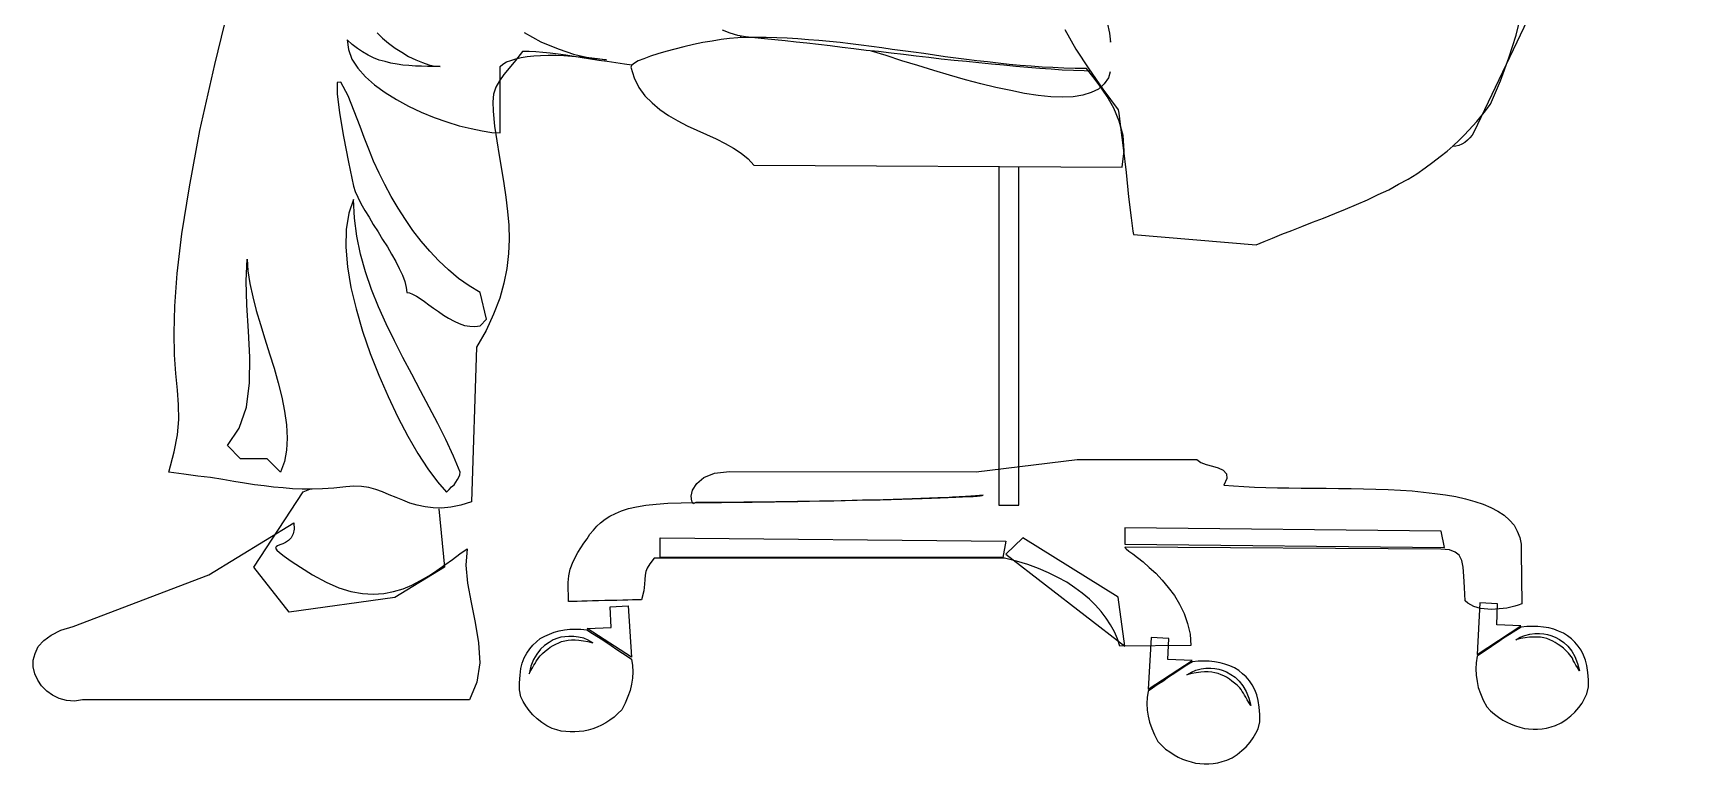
# Model space of a CAD drawing. Extents: x 1469 to 2444, y -3180 to -2077.
# Drawn here: x 1492 to 2395, y -3180 to -2783 of the extents above; entities that cross this region are included whole.
import ezdxf

# ---------------------------------------------------------------- set-up
doc = ezdxf.new("R2010")
doc.units = 0
doc.header["$LTSCALE"] = 1270
doc.header["$MEASUREMENT"] = 0
doc.layers.get('0').update_dxf_attribs({"linetype": 'CONTINUOUS'})

msp = doc.modelspace()

# ---------------------------------------------------------------- linework, layer by layer
at = {"linetype": 'CONTINUOUS'}
for p, q in [((2394.69, -2588.66), (2276.54, -2836.53)), ((1591.09, -2799.72), (1601.43, -2757.48)), ((2076.86, -2776.76), (2078.26, -2782.72)), ((2299.5, -2783.77), (2302.48, -2771.67)), ((1663.14, -2786.22), (1663.84, -2791.48)), ((1665.95, -2788.85), (1663.14, -2786.22)), ((1679.44, -2782.37), (1682.42, -2785.35)), ((1682.42, -2785.35), (1685.75, -2788.15)), ((1685.75, -2788.15), (1689.26, -2790.78)), ((1768.85, -2787.45), (1759.73, -2782.54)), ((1778.14, -2791.31), (1768.85, -2787.45)), ((1856.85, -2787.8), (1851.77, -2788.85)), ((1861.94, -2786.92), (1856.85, -2787.8)), ((1866.84, -2786.05), (1861.94, -2786.92)), ((1871.4, -2785.52), (1866.84, -2786.05)), ((1871.76, -2782.72), (1867.55, -2780.96)), ((1875.79, -2785.17), (1871.4, -2785.52)), ((1875.79, -2783.94), (1871.76, -2782.72)), ((1879.99, -2784.65), (1875.79, -2783.94)), ((1879.47, -2785), (1875.79, -2785.17)), ((1877.54, -2784.29), (1877.14, -2785.11)), ((1885.26, -2785), (1879.47, -2785)), ((1885.08, -2785.17), (1879.99, -2784.65)), ((1890.34, -2785.7), (1885.08, -2785.17)), ((1891.21, -2785), (1885.26, -2785)), ((1895.95, -2786.22), (1890.34, -2785.7)), ((1897, -2785.17), (1891.21, -2785)), ((1901.56, -2786.75), (1895.95, -2786.22)), ((1902.79, -2785.35), (1897, -2785.17)), ((1907.52, -2787.45), (1901.56, -2786.75)), ((1908.57, -2785.7), (1902.79, -2785.35)), ((1913.48, -2788.15), (1907.52, -2787.45)), ((1914.36, -2786.22), (1908.57, -2785.7)), ((1919.79, -2788.85), (1913.48, -2788.15)), ((1919.97, -2786.58), (1914.36, -2786.22)), ((1925.75, -2787.1), (1919.97, -2786.58)), ((1931.54, -2787.8), (1925.75, -2787.1)), ((1937.15, -2788.5), (1931.54, -2787.8)), ((1942.93, -2789.21), (1937.15, -2788.5)), ((2053.89, -2780.62), (2059.85, -2791.31)), ((2078.26, -2782.72), (2078.79, -2787.45)), ((2078.79, -2787.45), (2078.79, -2787.1)), ((2295.64, -2796.04), (2299.5, -2783.77)), ((1663.84, -2791.48), (1665.77, -2796.74)), ((1665.77, -2796.74), (1668.93, -2801.65)), ((1668.75, -2790.96), (1665.95, -2788.85)), ((1671.56, -2792.88), (1668.75, -2790.96)), ((1674.54, -2794.64), (1671.56, -2792.88)), ((1677.52, -2796.04), (1674.54, -2794.64)), ((1680.67, -2797.27), (1677.52, -2796.04)), ((1683.82, -2798.15), (1680.67, -2797.27)), ((1689.26, -2790.78), (1692.94, -2793.06)), ((1692.94, -2793.06), (1696.62, -2795.34)), ((1696.62, -2795.34), (1700.48, -2797.09)), ((1700.48, -2797.09), (1704.16, -2798.67)), ((1749.92, -2798.32), (1752.19, -2797.44)), ((1754.83, -2797.44), (1751.32, -2801.65)), ((1752.19, -2797.44), (1755, -2796.57)), ((1758.69, -2792.54), (1754.83, -2797.44)), ((1755, -2796.57), (1757.98, -2795.86)), ((1757.98, -2795.86), (1761.13, -2795.34)), ((1762.19, -2792.54), (1758.69, -2792.54)), ((1761.13, -2795.34), (1764.82, -2794.99)), ((1765.87, -2792.88), (1762.19, -2792.54)), ((1764.82, -2794.99), (1768.5, -2794.81)), ((1769.72, -2793.23), (1765.87, -2792.88)), ((1768.5, -2794.81), (1772.53, -2794.64)), ((1773.76, -2793.59), (1769.72, -2793.23)), ((1772.53, -2794.64), (1776.74, -2794.64)), ((1777.97, -2794.11), (1773.76, -2793.59)), ((1776.74, -2794.64), (1781.12, -2794.81)), ((1782.17, -2794.64), (1777.97, -2794.11)), ((1787.08, -2794.46), (1778.14, -2791.31)), ((1781.12, -2794.81), (1785.5, -2795.17)), ((1786.56, -2795.34), (1782.17, -2794.64)), ((1785.5, -2795.17), (1790.24, -2795.51)), ((1791.11, -2796.04), (1786.56, -2795.34)), ((1795.84, -2796.39), (1787.08, -2794.46)), ((1790.24, -2795.51), (1794.8, -2795.86)), ((1795.67, -2796.74), (1791.11, -2796.04)), ((1794.8, -2795.86), (1799.53, -2796.39)), ((1800.23, -2797.44), (1795.67, -2796.74)), ((1804.26, -2797.09), (1795.84, -2796.39)), ((1799.53, -2796.39), (1804.26, -2797.09)), ((1804.79, -2798.15), (1800.23, -2797.44)), ((1824.6, -2796.57), (1821.62, -2797.79)), ((1828.28, -2795.17), (1824.6, -2796.57)), ((1832.31, -2793.94), (1828.28, -2795.17)), ((1836.69, -2792.54), (1832.31, -2793.94)), ((1841.6, -2791.31), (1836.69, -2792.54)), ((1846.51, -2790.08), (1841.6, -2791.31)), ((1851.77, -2788.85), (1846.51, -2790.08)), ((1926.1, -2789.56), (1919.79, -2788.85)), ((1932.59, -2790.43), (1926.1, -2789.56)), ((1939.07, -2791.13), (1932.59, -2790.43)), ((1945.74, -2792.01), (1939.07, -2791.13)), ((1948.54, -2789.9), (1942.93, -2789.21)), ((1952.4, -2792.71), (1945.74, -2792.01)), ((1954.33, -2790.61), (1948.54, -2789.9)), ((1956.6, -2794.81), (1948.54, -2792.36)), ((1959.24, -2793.59), (1952.4, -2792.71)), ((1959.93, -2791.48), (1954.33, -2790.61)), ((1965.2, -2797.62), (1956.6, -2794.81)), ((1966.07, -2794.29), (1959.24, -2793.59)), ((1965.72, -2792.19), (1959.93, -2791.48)), ((1973.79, -2800.25), (1965.2, -2797.62)), ((1971.5, -2793.06), (1965.72, -2792.19)), ((1972.91, -2795.17), (1966.07, -2794.29)), ((1977.11, -2793.76), (1971.5, -2793.06)), ((1979.75, -2795.86), (1972.91, -2795.17)), ((1982.89, -2794.64), (1977.11, -2793.76)), ((1986.58, -2796.74), (1979.75, -2795.86)), ((1988.68, -2795.51), (1982.89, -2794.64)), ((1993.59, -2797.44), (1986.58, -2796.74)), ((1994.46, -2796.21), (1988.68, -2795.51)), ((2000.43, -2798.15), (1993.59, -2797.44)), ((2000.25, -2796.92), (1994.46, -2796.21)), ((2006.03, -2797.79), (2000.25, -2796.92)), ((2059.85, -2791.31), (2066.86, -2802)), ((2291.09, -2808.66), (2295.64, -2796.04)), ((1583.03, -2835.66), (1591.09, -2799.72)), ((1668.93, -2801.65), (1673.13, -2806.38)), ((1673.13, -2806.38), (1678.04, -2810.77)), ((1686.98, -2799.02), (1683.82, -2798.15)), ((1690.31, -2799.55), (1686.98, -2799.02)), ((1693.47, -2800.07), (1690.31, -2799.55)), ((1696.8, -2800.25), (1693.47, -2800.07)), ((1700.3, -2800.6), (1696.8, -2800.25)), ((1703.64, -2800.6), (1700.3, -2800.6)), ((1706.97, -2800.78), (1703.64, -2800.6)), ((1704.16, -2798.67), (1707.67, -2799.9)), ((1710.47, -2800.78), (1706.97, -2800.78)), ((1707.67, -2799.9), (1710.83, -2800.6)), ((1713.81, -2800.78), (1710.47, -2800.78)), ((1710.83, -2800.6), (1713.81, -2800.78)), ((1748.52, -2805.16), (1746.06, -2808.66)), ((1746.41, -2800.78), (1747.99, -2799.55)), ((1746.41, -2836.89), (1746.41, -2800.78)), ((1747.99, -2799.55), (1749.92, -2798.32)), ((1751.32, -2801.65), (1748.52, -2805.16)), ((1809.52, -2798.84), (1804.79, -2798.15)), ((1814.08, -2799.55), (1809.52, -2798.84)), ((1818.18, -2800.02), (1814.08, -2799.55)), ((1818.11, -2800.07), (1817.58, -2801.13)), ((1817.58, -2801.13), (1819.34, -2806.91)), ((1819.52, -2799.02), (1818.11, -2800.07)), ((1821.62, -2797.79), (1819.52, -2799.02)), ((1982.55, -2802.88), (1973.79, -2800.25)), ((1991.13, -2805.51), (1982.55, -2802.88)), ((1999.72, -2807.96), (1991.13, -2805.51)), ((2007.08, -2798.84), (2000.43, -2798.15)), ((2011.82, -2798.32), (2006.03, -2797.79)), ((2013.92, -2799.55), (2007.08, -2798.84)), ((2017.6, -2799.02), (2011.82, -2798.32)), ((2020.58, -2800.07), (2013.92, -2799.55)), ((2023.57, -2799.72), (2017.6, -2799.02)), ((2027.25, -2800.78), (2020.58, -2800.07)), ((2029.53, -2800.25), (2023.57, -2799.72)), ((2033.73, -2801.3), (2027.25, -2800.78)), ((2035.49, -2800.6), (2029.53, -2800.25)), ((2040.22, -2801.82), (2033.73, -2801.3)), ((2041.45, -2801.13), (2035.49, -2800.6)), ((2046.35, -2802.18), (2040.22, -2801.82)), ((2047.41, -2801.3), (2041.45, -2801.13)), ((2052.49, -2802.7), (2046.35, -2802.18)), ((2053.37, -2801.65), (2047.41, -2801.3)), ((2058.63, -2802.88), (2052.49, -2802.7)), ((2059.5, -2801.82), (2053.37, -2801.65)), ((2064.42, -2803.23), (2058.63, -2802.88)), ((2065.64, -2801.82), (2059.5, -2801.82)), ((2067.8, -2803.34), (2064.42, -2803.23)), ((2069.15, -2806.2), (2065.64, -2801.82)), ((2066.86, -2802), (2074.58, -2813.04)), ((2073, -2811.29), (2069.15, -2806.2)), ((2078.61, -2803.76), (2077.56, -2806.91)), ((1659.63, -2809.36), (1657.7, -2809.54)), ((1657.7, -2809.54), (1657.7, -2815.68)), ((1657.7, -2815.68), (1658.93, -2826.02)), ((1663.66, -2816.73), (1659.63, -2809.36)), ((1678.04, -2810.77), (1683.82, -2814.97)), ((1683.82, -2814.97), (1689.96, -2818.83)), ((1744.13, -2811.99), (1742.91, -2815.85)), ((1746.06, -2808.66), (1744.13, -2811.99)), ((1819.34, -2806.91), (1821.97, -2812.17)), ((1821.97, -2812.17), (1825.3, -2816.73)), ((2008.14, -2810.24), (1999.72, -2807.96)), ((2016.38, -2812.17), (2008.14, -2810.24)), ((2024.44, -2813.93), (2016.38, -2812.17)), ((2031.98, -2815.5), (2024.44, -2813.93)), ((2039.34, -2816.55), (2031.98, -2815.5)), ((2068.27, -2814.97), (2063.71, -2816.37)), ((2072.13, -2813.04), (2068.27, -2814.97)), ((2075.28, -2810.24), (2072.13, -2813.04)), ((2076.86, -2817.08), (2073, -2811.29)), ((2074.58, -2813.04), (2082.99, -2824.44)), ((2077.56, -2806.91), (2075.28, -2810.24)), ((2285.65, -2821.29), (2291.09, -2808.66)), ((1670.33, -2833.38), (1663.66, -2816.73)), ((1689.96, -2818.83), (1696.62, -2822.34)), ((1696.62, -2822.34), (1703.46, -2825.67)), ((1742.91, -2815.85), (1742.38, -2820.06)), ((1742.38, -2820.06), (1742.56, -2825.14)), ((1825.3, -2816.73), (1829.15, -2820.58)), ((1829.15, -2820.58), (1833.36, -2824.27)), ((1833.36, -2824.27), (1838.09, -2827.42)), ((2046.18, -2817.25), (2039.34, -2816.55)), ((2052.67, -2817.43), (2046.18, -2817.25)), ((2058.45, -2817.25), (2052.67, -2817.43)), ((2063.71, -2816.37), (2058.45, -2817.25)), ((2080.54, -2823.56), (2076.86, -2817.08)), ((2083.52, -2830.57), (2080.54, -2823.56)), ((2082.99, -2824.44), (2083.35, -2826.19)), ((2282.84, -2824.96), (2284.07, -2823.39)), ((2284.07, -2823.39), (2284.95, -2822.16)), ((2284.95, -2822.16), (2285.65, -2821.29)), ((1658.93, -2826.02), (1661.21, -2838.99)), ((1672.43, -2839.51), (1670.33, -2833.38)), ((1703.46, -2825.67), (1710.47, -2828.48)), ((1710.47, -2828.48), (1717.48, -2830.92)), ((1717.48, -2830.92), (1724.15, -2833.03)), ((1724.15, -2833.03), (1730.63, -2834.61)), ((1742.56, -2825.14), (1743.43, -2833.21)), ((1743.43, -2833.21), (1744.66, -2841.27)), ((1838.09, -2827.42), (1843.18, -2830.4)), ((1843.18, -2830.4), (1848.26, -2833.03)), ((1848.26, -2833.03), (1853.52, -2835.49)), ((2083.35, -2826.19), (2084.22, -2833.73)), ((2085.62, -2838.29), (2083.52, -2830.57)), ((2084.22, -2833.73), (2085.62, -2845.13)), ((2273.73, -2835.49), (2276.01, -2833.03)), ((2276.01, -2833.03), (2278.11, -2830.75)), ((2278.11, -2830.75), (2279.86, -2828.65)), ((2279.86, -2828.65), (2281.44, -2826.72)), ((2281.44, -2826.72), (2282.84, -2824.96)), ((1577.24, -2866.34), (1583.03, -2835.66)), ((1661.21, -2838.99), (1663.84, -2852.84)), ((1674.89, -2845.83), (1672.43, -2839.51)), ((1730.63, -2834.61), (1736.59, -2835.84)), ((1736.59, -2835.84), (1741.85, -2836.71)), ((1741.85, -2836.71), (1746.41, -2836.89)), ((1744.66, -2841.27), (1745.89, -2849.16)), ((1853.52, -2835.49), (1858.79, -2837.76)), ((1858.79, -2837.76), (1864.04, -2840.22)), ((1864.04, -2840.22), (1868.95, -2842.67)), ((1868.95, -2842.67), (1873.51, -2845.3)), ((2086.15, -2846.7), (2085.62, -2838.29)), ((2265.31, -2843.9), (2268.47, -2840.92)), ((2268.47, -2840.92), (2271.27, -2838.11)), ((2271.63, -2842.15), (2270.05, -2843.03)), ((2271.27, -2838.11), (2273.73, -2835.49)), ((2273.03, -2840.92), (2271.63, -2842.15)), ((2274.43, -2839.69), (2273.03, -2840.92)), ((2275.66, -2838.11), (2274.43, -2839.69)), ((2276.54, -2836.53), (2275.66, -2838.11)), ((1677.52, -2852.31), (1674.89, -2845.83)), ((1745.89, -2849.16), (1747.11, -2856.7)), ((1873.51, -2845.3), (1877.72, -2847.93)), ((1877.72, -2847.93), (1881.4, -2851.08)), ((1881.4, -2851.08), (1884.55, -2854.42)), ((2085.1, -2855.64), (2086.15, -2846.7)), ((2085.62, -2845.13), (2087.2, -2858.45)), ((2254.27, -2852.84), (2258.3, -2849.86)), ((2258.3, -2849.86), (2261.99, -2846.88)), ((2261.99, -2846.88), (2265.31, -2843.9)), ((2264.79, -2844.43), (2264.73, -2844.42)), ((2264.97, -2844.43), (2264.79, -2844.43)), ((2266.72, -2844.25), (2264.97, -2844.43)), ((2268.29, -2843.72), (2266.72, -2844.25)), ((2270.05, -2843.03), (2268.29, -2843.72)), ((1663.84, -2852.84), (1666.64, -2865.99)), ((1680.5, -2858.8), (1677.52, -2852.31)), ((1683.65, -2865.11), (1680.5, -2858.8)), ((1747.11, -2856.7), (1748.52, -2864.41)), ((1884.55, -2854.42), (2085.1, -2855.64)), ((2017.96, -2855.29), (2017.96, -3039.72)), ((2028.82, -3039.72), (2028.82, -2855.29)), ((2087.2, -2858.45), (2088.6, -2871.77)), ((2240.77, -2862.13), (2245.5, -2859.15)), ((2245.5, -2859.15), (2250.07, -2856)), ((2250.07, -2856), (2254.27, -2852.84)), ((1573.21, -2891.93), (1577.24, -2866.34)), ((1666.64, -2865.99), (1667.52, -2868.79)), ((1667.52, -2868.79), (1668.93, -2871.95)), ((1687.15, -2871.6), (1683.65, -2865.11)), ((1748.52, -2864.41), (1749.56, -2871.95)), ((2224.47, -2870.55), (2230.25, -2867.92)), ((2230.25, -2867.92), (2235.51, -2864.94)), ((2235.51, -2864.94), (2240.77, -2862.13)), ((1666.64, -2873.18), (1664.01, -2880.72)), ((1667.17, -2883.34), (1666.64, -2873.18)), ((1668.93, -2871.95), (1670.68, -2875.45)), ((1670.68, -2875.45), (1672.78, -2879.14)), ((1690.84, -2877.91), (1687.15, -2871.6)), ((1694.87, -2884.05), (1690.84, -2877.91)), ((1749.56, -2871.95), (1750.44, -2879.66)), ((2088.6, -2871.77), (2090, -2883.17)), ((2200.81, -2880.89), (2206.76, -2878.43)), ((2206.76, -2878.43), (2212.72, -2875.98)), ((2212.72, -2875.98), (2218.68, -2873.35)), ((2218.68, -2873.35), (2224.47, -2870.55)), ((1664.01, -2880.72), (1662.61, -2889.48)), ((1668.4, -2893.16), (1667.17, -2883.34)), ((1672.78, -2879.14), (1675.06, -2882.82)), ((1675.06, -2882.82), (1677.34, -2886.85)), ((1677.34, -2886.85), (1679.97, -2890.89)), ((1698.9, -2890), (1694.87, -2884.05)), ((1750.44, -2879.66), (1751.14, -2887.2)), ((1751.14, -2887.2), (1751.32, -2894.91)), ((2090, -2883.17), (2090.88, -2890.53)), ((2177.49, -2890), (2182.92, -2887.9)), ((2182.92, -2887.9), (2188.7, -2885.62)), ((2188.7, -2885.62), (2194.66, -2883.34)), ((2194.66, -2883.34), (2200.81, -2880.89)), ((1570.58, -2913.49), (1573.21, -2891.93)), ((1662.61, -2889.48), (1662.43, -2899.12)), ((1670.5, -2902.98), (1668.4, -2893.16)), ((1679.97, -2890.89), (1682.42, -2894.91)), ((1682.42, -2894.91), (1685.05, -2898.94)), ((1703.46, -2895.96), (1698.9, -2890)), ((1708.19, -2901.4), (1703.46, -2895.96)), ((1751.32, -2894.91), (1750.97, -2902.63)), ((2090.88, -2890.53), (2091.23, -2892.29)), ((2091.23, -2892.29), (2158.03, -2897.89)), ((2158.03, -2897.89), (2162.41, -2896.14)), ((2162.41, -2896.14), (2166.96, -2894.21)), ((2166.96, -2894.21), (2172.05, -2892.11)), ((2172.05, -2892.11), (2177.49, -2890)), ((1608.09, -2917.53), (1608.79, -2905.78)), ((1608.79, -2905.78), (1609.15, -2912.09)), ((1662.43, -2899.12), (1663.31, -2909.82)), ((1673.13, -2912.62), (1670.5, -2902.98)), ((1685.05, -2898.94), (1687.33, -2902.98)), ((1687.33, -2902.98), (1689.61, -2907.01)), ((1713.1, -2906.66), (1708.19, -2901.4)), ((1750.97, -2902.63), (1750.09, -2910.69)), ((1569.35, -2931.2), (1570.58, -2913.49)), ((1609.15, -2912.09), (1610.19, -2918.93)), ((1663.31, -2909.82), (1665.24, -2921.03)), ((1676.46, -2922.26), (1673.13, -2912.62)), ((1689.61, -2907.01), (1691.54, -2910.69)), ((1691.54, -2910.69), (1693.29, -2914.37)), ((1693.29, -2914.37), (1694.52, -2917.88)), ((1718.36, -2911.57), (1713.1, -2906.66)), ((1723.8, -2916.13), (1718.36, -2911.57)), ((1750.09, -2910.69), (1748.52, -2918.76)), ((1608.62, -2930.68), (1608.09, -2917.53)), ((1610.19, -2918.93), (1611.77, -2926.12)), ((1665.24, -2921.03), (1668.05, -2932.78)), ((1680.15, -2931.56), (1676.46, -2922.26)), ((1694.52, -2917.88), (1695.22, -2921.03)), ((1695.22, -2921.03), (1695.57, -2923.84)), ((1695.57, -2923.84), (1697.15, -2924.02)), ((1697.15, -2924.02), (1698.72, -2924.72)), ((1729.58, -2920.16), (1723.8, -2916.13)), ((1735.54, -2923.84), (1729.58, -2920.16)), ((1739.05, -2938.39), (1735.54, -2923.84)), ((1748.52, -2918.76), (1746.23, -2927)), ((1569, -2945.75), (1569.35, -2931.2)), ((1609.5, -2944.88), (1608.62, -2930.68)), ((1611.77, -2926.12), (1613.7, -2933.66)), ((1668.05, -2932.78), (1671.56, -2944.88)), ((1684.35, -2940.84), (1680.15, -2931.56)), ((1698.72, -2924.72), (1700.83, -2925.77)), ((1700.83, -2925.77), (1702.93, -2927.17)), ((1702.93, -2927.17), (1705.21, -2928.75)), ((1705.21, -2928.75), (1707.67, -2930.5)), ((1707.67, -2930.5), (1710.12, -2932.43)), ((1710.12, -2932.43), (1712.93, -2934.18)), ((1746.23, -2927), (1742.91, -2935.59)), ((1613.7, -2933.66), (1615.98, -2941.19)), ((1615.98, -2941.19), (1618.26, -2949.09)), ((1688.91, -2950.14), (1684.35, -2940.84)), ((1712.93, -2934.18), (1715.56, -2936.11)), ((1715.56, -2936.11), (1718.36, -2937.86)), ((1718.36, -2937.86), (1721.34, -2939.44)), ((1721.34, -2939.44), (1724.15, -2940.67)), ((1724.15, -2940.67), (1727.13, -2941.72)), ((1727.13, -2941.72), (1729.93, -2942.25)), ((1732.74, -2942.42), (1735.54, -2942.07)), ((1735.54, -2942.07), (1739.05, -2938.39)), ((1742.91, -2935.59), (1738.87, -2944.53)), ((1569.17, -2957.85), (1569, -2945.75)), ((1610.19, -2959.08), (1609.5, -2944.88)), ((1618.26, -2949.09), (1620.89, -2957.15)), ((1671.56, -2944.88), (1675.76, -2956.97)), ((1693.47, -2959.25), (1688.91, -2950.14)), ((1729.93, -2942.25), (1732.74, -2942.42)), ((1738.87, -2944.53), (1733.61, -2953.64)), ((1569.88, -2968.02), (1569.17, -2957.85)), ((1610.02, -2973.1), (1610.19, -2959.08)), ((1620.89, -2957.15), (1623.34, -2965.04)), ((1675.76, -2956.97), (1680.32, -2968.89)), ((1698.37, -2968.37), (1693.47, -2959.25)), ((1733.61, -2953.64), (1730.81, -3037.79)), ((1570.75, -2976.96), (1569.88, -2968.02)), ((1623.34, -2965.04), (1625.62, -2973.1)), ((1680.32, -2968.89), (1685.4, -2980.46)), ((1703.11, -2977.31), (1698.37, -2968.37)), ((1571.28, -2985.02), (1570.75, -2976.96)), ((1608.27, -2986.25), (1610.02, -2973.1)), ((1625.62, -2973.1), (1627.55, -2980.82)), ((1707.85, -2986.25), (1703.11, -2977.31)), ((1571.46, -2992.91), (1571.28, -2985.02)), ((1604.41, -2997.64), (1608.27, -2986.25)), ((1627.55, -2980.82), (1629.13, -2988.53)), ((1685.4, -2980.46), (1690.66, -2991.68)), ((1712.58, -2995.19), (1707.85, -2986.25)), ((1570.75, -3001.33), (1571.46, -2992.91)), ((1629.13, -2988.53), (1630.18, -2995.89)), ((1630.18, -2995.89), (1630.53, -3003.08)), ((1690.66, -2991.68), (1696.28, -3002.02)), ((1716.96, -3003.96), (1712.58, -2995.19)), ((1569, -3010.62), (1570.75, -3001.33)), ((1597.93, -3007.11), (1604.41, -2997.64)), ((1630.53, -3003.08), (1630.18, -3009.74)), ((1696.28, -3002.02), (1701.71, -3011.5)), ((1720.99, -3012.9), (1716.96, -3003.96)), ((1566.02, -3021.66), (1569, -3010.62)), ((1605.11, -3014.48), (1597.93, -3007.11)), ((1630.18, -3009.74), (1629.13, -3015.88)), ((1701.71, -3011.5), (1707.14, -3019.91)), ((1724.67, -3021.66), (1720.99, -3012.9)), ((1574.26, -3022.71), (1566.02, -3021.66)), ((1581.8, -3023.76), (1574.26, -3022.71)), ((1619.66, -3014.48), (1605.11, -3014.48)), ((1626.85, -3021.66), (1619.66, -3014.48)), ((1629.13, -3015.88), (1626.85, -3021.66)), ((1707.14, -3019.91), (1712.4, -3026.92)), ((1723.97, -3024.47), (1724.5, -3023.07)), ((1724.5, -3023.07), (1724.67, -3021.66)), ((1857.38, -3024.64), (1863.17, -3022.19)), ((1863.17, -3022.19), (1871.23, -3021.31)), ((1871.23, -3021.31), (2005.68, -3021.49)), ((2005.68, -3021.49), (2060.56, -3014.82)), ((2060.56, -3014.82), (2125.77, -3014.82)), ((2125.77, -3014.82), (2127.87, -3016.4)), ((2127.87, -3016.4), (2130.85, -3017.46)), ((2130.85, -3017.46), (2134.19, -3018.33)), ((2134.19, -3018.33), (2137.34, -3019.38)), ((2137.34, -3019.38), (2140.15, -3020.61)), ((2140.15, -3020.61), (2141.9, -3022.54)), ((2141.9, -3022.54), (2142.07, -3025.17)), ((1588.81, -3024.64), (1581.8, -3023.76)), ((1595.47, -3025.7), (1588.81, -3024.64)), ((1601.43, -3026.74), (1595.47, -3025.7)), ((1607.21, -3027.62), (1601.43, -3026.74)), ((1612.65, -3028.5), (1607.21, -3027.62)), ((1617.91, -3029.2), (1612.65, -3028.5)), ((1622.99, -3029.9), (1617.91, -3029.2)), ((1628.25, -3030.25), (1622.99, -3029.9)), ((1633.33, -3030.78), (1628.25, -3030.25)), ((1638.6, -3030.95), (1633.33, -3030.78)), ((1644.03, -3030.95), (1638.6, -3030.95)), ((1639.12, -3032.35), (1642.81, -3030.95)), ((1649.82, -3030.78), (1644.03, -3030.95)), ((1655.95, -3030.43), (1649.82, -3030.78)), ((1662.43, -3029.72), (1655.95, -3030.43)), ((1666.82, -3029.37), (1662.43, -3029.72)), ((1671.03, -3029.55), (1666.82, -3029.37)), ((1674.89, -3030.08), (1671.03, -3029.55)), ((1678.74, -3031.13), (1674.89, -3030.08)), ((1682.42, -3032.35), (1678.74, -3031.13)), ((1712.4, -3026.92), (1717.31, -3032.53)), ((1717.31, -3032.53), (1718.71, -3031.13)), ((1718.71, -3031.13), (1719.94, -3029.72)), ((1719.94, -3029.72), (1721.34, -3028.5)), ((1721.34, -3028.5), (1722.4, -3027.1)), ((1722.4, -3027.1), (1723.27, -3025.7)), ((1723.27, -3025.7), (1723.97, -3024.47)), ((1850.37, -3034.81), (1851.24, -3031.48)), ((1851.24, -3031.48), (1853.52, -3027.8)), ((1853.52, -3027.8), (1857.38, -3024.64)), ((2142.07, -3025.17), (2140.5, -3028.68)), ((2140.5, -3028.68), (2145.76, -3029.2)), ((2145.76, -3029.2), (2151.37, -3029.55)), ((2151.37, -3029.55), (2157.15, -3029.9)), ((2157.15, -3029.9), (2163.29, -3030.08)), ((2163.29, -3030.08), (2169.6, -3030.25)), ((2169.6, -3030.25), (2175.91, -3030.25)), ((2175.91, -3030.25), (2182.57, -3030.43)), ((2182.57, -3030.43), (2189.23, -3030.43)), ((2189.23, -3030.43), (2196.07, -3030.43)), ((2196.07, -3030.43), (2202.9, -3030.6)), ((2202.9, -3030.6), (2209.74, -3030.6)), ((2209.74, -3030.6), (2216.4, -3030.78)), ((2216.4, -3030.78), (2223.24, -3030.95)), ((2223.24, -3030.95), (2229.91, -3031.13)), ((2229.91, -3031.13), (2236.56, -3031.48)), ((2236.56, -3031.48), (2243.05, -3031.83)), ((2243.05, -3031.83), (2249.19, -3032.53)), ((1612.3, -3073.38), (1639.12, -3032.35)), ((1686.11, -3033.93), (1682.42, -3032.35)), ((1689.78, -3035.51), (1686.11, -3033.93)), ((1693.47, -3036.91), (1689.78, -3035.51)), ((1697.32, -3038.49), (1693.47, -3036.91)), ((1701.35, -3039.72), (1697.32, -3038.49)), ((1705.56, -3040.6), (1701.35, -3039.72)), ((1709.95, -3041.12), (1705.56, -3040.6)), ((1714.5, -3041.29), (1709.95, -3041.12)), ((1719.59, -3040.77), (1714.5, -3041.29)), ((1725.02, -3039.72), (1719.59, -3040.77)), ((1730.81, -3037.79), (1725.02, -3039.72)), ((1816.36, -3041.47), (1820.74, -3040.6)), ((1820.74, -3040.6), (1825.83, -3039.72)), ((1825.83, -3039.72), (1831.44, -3039.02)), ((1831.44, -3039.02), (1837.74, -3038.49)), ((1837.74, -3038.49), (1844.93, -3038.31)), ((1844.93, -3038.31), (1852.82, -3038.14)), ((1850.72, -3037.44), (1850.37, -3034.81)), ((1851.6, -3038.85), (1850.72, -3037.44)), ((1853, -3038.14), (1851.6, -3038.85)), ((1852.82, -3038.14), (1857.21, -3038.14)), ((1857.91, -3038.14), (1853, -3038.14)), ((1857.21, -3038.14), (1861.94, -3038.14)), ((1862.99, -3038.14), (1857.91, -3038.14)), ((1861.94, -3038.14), (1867.02, -3038.14)), ((1868.25, -3038.14), (1862.99, -3038.14)), ((1867.02, -3038.14), (1872.28, -3037.97)), ((1873.68, -3038.14), (1868.25, -3038.14)), ((1872.28, -3037.97), (1877.89, -3037.97)), ((1879.12, -3037.97), (1873.68, -3038.14)), ((1877.89, -3037.97), (1883.68, -3037.97)), ((1884.91, -3037.97), (1879.12, -3037.97)), ((1883.68, -3037.97), (1889.64, -3037.79)), ((1890.69, -3037.97), (1884.91, -3037.97)), ((1889.64, -3037.79), (1895.77, -3037.79)), ((1896.48, -3037.79), (1890.69, -3037.97)), ((1895.77, -3037.79), (1902.08, -3037.62)), ((1902.44, -3037.79), (1896.48, -3037.79)), ((1902.08, -3037.62), (1908.57, -3037.62)), ((1908.4, -3037.62), (1902.44, -3037.79)), ((1914.36, -3037.62), (1908.4, -3037.62)), ((1908.57, -3037.62), (1914.88, -3037.44)), ((1920.32, -3037.44), (1914.36, -3037.62)), ((1914.88, -3037.44), (1921.54, -3037.27)), ((1926.27, -3037.44), (1920.32, -3037.44)), ((1921.54, -3037.27), (1928.03, -3037.27)), ((1932.06, -3037.27), (1926.27, -3037.44)), ((1928.03, -3037.27), (1934.34, -3037.09)), ((1938.02, -3037.09), (1932.06, -3037.27)), ((1934.34, -3037.09), (1940.83, -3036.91)), ((1943.8, -3036.91), (1938.02, -3037.09)), ((1940.83, -3036.91), (1947.14, -3036.74)), ((1949.42, -3036.91), (1943.8, -3036.91)), ((1947.14, -3036.74), (1953.28, -3036.74)), ((1955.03, -3036.74), (1949.42, -3036.91)), ((1953.28, -3036.74), (1959.41, -3036.56)), ((1960.46, -3036.56), (1955.03, -3036.74)), ((1959.41, -3036.56), (1965.2, -3036.39)), ((1965.72, -3036.39), (1960.46, -3036.56)), ((1965.2, -3036.39), (1970.81, -3036.21)), ((1970.81, -3036.21), (1965.72, -3036.39)), ((1975.54, -3036.04), (1970.81, -3036.21)), ((1970.81, -3036.21), (1976.24, -3036.04)), ((1980.27, -3035.86), (1975.54, -3036.04)), ((1976.24, -3036.04), (1981.32, -3035.86)), ((1984.65, -3035.69), (1980.27, -3035.86)), ((1981.32, -3035.86), (1986.05, -3035.69)), ((1988.86, -3035.69), (1984.65, -3035.69)), ((1986.05, -3035.69), (1990.44, -3035.51)), ((1992.71, -3035.33), (1988.86, -3035.69)), ((1990.44, -3035.51), (1994.46, -3035.33)), ((1996.39, -3035.16), (1992.71, -3035.33)), ((1994.46, -3035.33), (1998.15, -3035.16)), ((1999.72, -3034.99), (1996.39, -3035.16)), ((1998.15, -3035.16), (2001.3, -3034.99)), ((2002.7, -3034.81), (1999.72, -3034.99)), ((2001.3, -3034.99), (2003.93, -3034.99)), ((2005.33, -3034.64), (2002.7, -3034.81)), ((2003.93, -3034.99), (2006.21, -3034.81)), ((2007.44, -3034.46), (2005.33, -3034.64)), ((2006.21, -3034.81), (2007.79, -3034.64)), ((2009.37, -3034.28), (2007.44, -3034.46)), ((2007.79, -3034.64), (2008.84, -3034.46)), ((2008.84, -3034.46), (2009.37, -3034.28)), ((2017.96, -3039.72), (2028.82, -3039.72)), ((2249.19, -3032.53), (2255.32, -3033.23)), ((2255.32, -3033.23), (2261.11, -3033.93)), ((2261.11, -3033.93), (2266.72, -3034.99)), ((2266.72, -3034.99), (2271.98, -3036.21)), ((2271.98, -3036.21), (2277.06, -3037.62)), ((2277.06, -3037.62), (2281.62, -3039.02)), ((2281.62, -3039.02), (2285.82, -3040.94)), ((2285.82, -3040.94), (2289.68, -3042.87)), ((1587.93, -3077.58), (1634.21, -3049.19)), ((1634.21, -3049.19), (1634.39, -3052.69)), ((1713.1, -3041.65), (1716.08, -3073.38)), ((1799, -3051.11), (1801.11, -3049.19)), ((1801.11, -3049.19), (1803.56, -3047.26)), ((1803.56, -3047.26), (1806.19, -3045.68)), ((1806.19, -3045.68), (1809.17, -3044.1)), ((1809.17, -3044.1), (1812.5, -3042.7)), ((1812.5, -3042.7), (1816.36, -3041.47)), ((2289.68, -3042.87), (2293.01, -3045.15)), ((2293.01, -3045.15), (2295.99, -3047.78)), ((2295.99, -3047.78), (2298.45, -3050.59)), ((1631.23, -3058.83), (1629.66, -3059.88)), ((1632.64, -3057.42), (1631.23, -3058.83)), ((1633.69, -3055.32), (1632.64, -3057.42)), ((1634.39, -3052.69), (1633.69, -3055.32)), ((1791.99, -3060.4), (1793.75, -3057.95)), ((1793.75, -3057.95), (1795.32, -3055.5)), ((1795.32, -3055.5), (1797.25, -3053.22)), ((1797.25, -3053.22), (1799, -3051.11)), ((1833.54, -3057.42), (2021.81, -3059.18)), ((1833.54, -3068.12), (1833.54, -3057.42)), ((2021.81, -3059.18), (2020.06, -3068.12)), ((2030.93, -3057.42), (2021.81, -3066.37)), ((2082.99, -3089.68), (2030.93, -3057.42)), ((2086.5, -3051.99), (2086.5, -3060.93)), ((2258.83, -3053.74), (2086.5, -3051.99)), ((2260.58, -3062.68), (2258.83, -3053.74)), ((2298.45, -3050.59), (2300.2, -3053.74)), ((2300.2, -3053.74), (2301.6, -3057.25)), ((2301.6, -3057.25), (2302.31, -3060.93)), ((1624.57, -3062.33), (1624.22, -3063.03)), ((1624.22, -3063.03), (1624.92, -3064.09)), ((1625.28, -3061.81), (1624.57, -3062.33)), ((1624.92, -3064.09), (1626.32, -3065.49)), ((1626.5, -3061.28), (1625.28, -3061.81)), ((1626.32, -3065.49), (1628.78, -3067.41)), ((1628.08, -3060.76), (1626.5, -3061.28)), ((1629.66, -3059.88), (1628.08, -3060.76)), ((1628.78, -3067.41), (1632.64, -3070.05)), ((1720.46, -3069.17), (1724.5, -3066.19)), ((1724.5, -3066.19), (1728.53, -3063.39)), ((1728.53, -3063.39), (1727.83, -3072.33)), ((1786.21, -3070.22), (1788.66, -3065.49)), ((1788.66, -3065.49), (1791.99, -3060.4)), ((2020.06, -3068.12), (1833.54, -3068.12)), ((2021.81, -3066.37), (2086.5, -3116.5)), ((2086.5, -3060.93), (2260.58, -3062.68)), ((2086.68, -3062.51), (2086.5, -3062.68)), ((2086.5, -3062.68), (2087.2, -3063.39)), ((2258.65, -3063.56), (2086.68, -3062.51)), ((2087.2, -3063.39), (2088.78, -3064.61)), ((2088.78, -3064.61), (2090.88, -3066.19)), ((2090.88, -3066.19), (2093.52, -3068.12)), ((2093.52, -3068.12), (2096.5, -3070.57)), ((2263.21, -3063.91), (2258.65, -3063.56)), ((2266.37, -3065.14), (2263.21, -3063.91)), ((2268.64, -3066.89), (2266.37, -3065.14)), ((2270.05, -3069.7), (2268.64, -3066.89)), ((2302.31, -3060.93), (2302.31, -3065.14)), ((2302.31, -3065.14), (2302.66, -3093.36)), ((1631.58, -3097.92), (1612.3, -3073.38)), ((1632.64, -3070.05), (1637.72, -3073.38)), ((1637.72, -3073.38), (1644.38, -3077.58)), ((1716.08, -3073.38), (1689.09, -3089.86)), ((1707.67, -3078.11), (1712.05, -3075.13)), ((1712.05, -3075.13), (1716.26, -3072.15)), ((1716.26, -3072.15), (1720.46, -3069.17)), ((1727.83, -3072.33), (1728.7, -3082.14)), ((1783.93, -3078.11), (1784.63, -3074.43)), ((1784.63, -3074.43), (1786.21, -3070.22)), ((1825.83, -3075.83), (1825.48, -3077.76)), ((1826.52, -3073.91), (1825.83, -3075.83)), ((1827.93, -3071.62), (1826.52, -3073.91)), ((1830.38, -3068.47), (1827.93, -3071.62)), ((2010.95, -3068.47), (1830.38, -3068.47)), ((2021.11, -3068.47), (2010.95, -3068.47)), ((2027.59, -3070.05), (2021.11, -3068.47)), ((2033.73, -3071.97), (2027.59, -3070.05)), ((2039.52, -3074.08), (2033.73, -3071.97)), ((2044.95, -3076.54), (2039.52, -3074.08)), ((2050.04, -3078.98), (2044.95, -3076.54)), ((2096.5, -3070.57), (2099.82, -3073.55)), ((2099.82, -3073.55), (2103.33, -3076.71)), ((2103.33, -3076.71), (2106.84, -3080.39)), ((2270.75, -3073.38), (2270.05, -3069.7)), ((2271.1, -3078.29), (2270.75, -3073.38)), ((1513.95, -3105.64), (1587.93, -3077.58)), ((1644.38, -3077.58), (1651.74, -3081.62)), ((1651.74, -3081.62), (1658.58, -3084.6)), ((1658.58, -3084.6), (1665.24, -3086.7)), ((1688.38, -3086.7), (1693.64, -3085.12)), ((1693.64, -3085.12), (1698.37, -3083.19)), ((1698.37, -3083.19), (1703.11, -3080.74)), ((1703.11, -3080.74), (1707.67, -3078.11)), ((1728.7, -3082.14), (1730.63, -3092.66)), ((1783.4, -3081.79), (1783.93, -3078.11)), ((1783.4, -3085.3), (1783.4, -3081.79)), ((1783.58, -3088.63), (1783.4, -3085.3)), ((1824.6, -3086.35), (1823.37, -3091.26)), ((1825.12, -3082.67), (1824.6, -3086.35)), ((1825.3, -3080.04), (1825.12, -3082.67)), ((1825.48, -3077.76), (1825.3, -3080.04)), ((2054.94, -3081.62), (2050.04, -3078.98)), ((2059.33, -3084.6), (2054.94, -3081.62)), ((2063.36, -3087.58), (2059.33, -3084.6)), ((2106.84, -3080.39), (2110.17, -3084.42)), ((2110.17, -3084.42), (2113.5, -3088.8)), ((2271.45, -3084.42), (2271.1, -3078.29)), ((2271.8, -3091.78), (2271.45, -3084.42)), ((1689.09, -3089.86), (1631.58, -3097.92)), ((1665.24, -3086.7), (1671.56, -3087.75)), ((1671.56, -3087.75), (1677.34, -3088.11)), ((1677.34, -3088.11), (1683.13, -3087.75)), ((1683.13, -3087.75), (1688.38, -3086.7)), ((1730.63, -3092.66), (1732.91, -3103.53)), ((1783.58, -3092.13), (1783.58, -3088.63)), ((1784.63, -3092.13), (1783.58, -3092.13)), ((1786.21, -3092.13), (1784.63, -3092.13)), ((1788.31, -3092.13), (1786.21, -3092.13)), ((1790.94, -3091.96), (1788.31, -3092.13)), ((1793.75, -3091.96), (1790.94, -3091.96)), ((1796.72, -3091.78), (1793.75, -3091.96)), ((1800.05, -3091.78), (1796.72, -3091.78)), ((1803.39, -3091.61), (1800.05, -3091.78)), ((1806.72, -3091.61), (1803.39, -3091.61)), ((1806.37, -3094.94), (1816.18, -3094.42)), ((1806.89, -3106.33), (1806.37, -3094.94)), ((1810.05, -3091.61), (1806.72, -3091.61)), ((1813.2, -3091.44), (1810.05, -3091.61)), ((1816.01, -3091.44), (1813.2, -3091.44)), ((1818.46, -3091.26), (1816.01, -3091.44)), ((1816.18, -3094.42), (1817.94, -3122.46)), ((1820.74, -3091.26), (1818.46, -3091.26)), ((1822.32, -3091.26), (1820.74, -3091.26)), ((1823.37, -3091.26), (1822.32, -3091.26)), ((2067.22, -3090.73), (2063.36, -3087.58)), ((2070.55, -3094.07), (2067.22, -3090.73)), ((2073.7, -3097.57), (2070.55, -3094.07)), ((2086.5, -3116.5), (2082.99, -3089.68)), ((2113.5, -3088.8), (2116.3, -3093.53)), ((2116.3, -3093.53), (2118.93, -3098.62)), ((2273.2, -3093.01), (2271.8, -3091.78)), ((2274.96, -3093.89), (2273.2, -3093.01)), ((2276.54, -3094.76), (2274.96, -3093.89)), ((2278.29, -3095.29), (2276.54, -3094.76)), ((2279.86, -3092.84), (2278.29, -3120.88)), ((2280.21, -3095.82), (2278.29, -3095.29)), ((2289.51, -3093.36), (2279.86, -3092.84)), ((2288.98, -3104.76), (2289.51, -3093.36)), ((2296.7, -3095.11), (2294.59, -3095.64)), ((2298.8, -3094.59), (2296.7, -3095.11)), ((2300.73, -3094.07), (2298.8, -3094.59)), ((2302.66, -3093.36), (2300.73, -3094.07)), ((1732.91, -3103.53), (1734.66, -3114.58)), ((2076.33, -3101.08), (2073.7, -3097.57)), ((2078.79, -3104.76), (2076.33, -3101.08)), ((2118.93, -3098.62), (2120.68, -3104.06)), ((2120.68, -3104.06), (2122.09, -3109.84)), ((2282.15, -3096.17), (2280.21, -3095.82)), ((2284.25, -3096.34), (2282.15, -3096.17)), ((2286.18, -3096.52), (2284.25, -3096.34)), ((2288.28, -3096.34), (2286.18, -3096.52)), ((2290.38, -3096.17), (2288.28, -3096.34)), ((2292.49, -3095.99), (2290.38, -3096.17)), ((2294.59, -3095.64), (2292.49, -3095.99)), ((1495.02, -3116.68), (1498, -3113.35)), ((1498, -3113.35), (1502.03, -3110.37)), ((1502.03, -3110.37), (1507.29, -3107.74)), ((1507.29, -3107.74), (1513.95, -3105.64)), ((1766.22, -3114.05), (1768.32, -3112.29)), ((1768.32, -3112.29), (1770.78, -3110.89)), ((1770.78, -3110.89), (1773.24, -3109.84)), ((1775.33, -3113), (1773.06, -3114.4)), ((1773.24, -3109.84), (1775.86, -3108.79)), ((1777.79, -3112.12), (1775.33, -3113)), ((1775.86, -3108.79), (1778.49, -3108.09)), ((1779.54, -3111.6), (1777.79, -3112.12)), ((1778.49, -3108.09), (1781.47, -3107.56)), ((1781.65, -3111.25), (1779.54, -3111.6)), ((1779.89, -3113.87), (1781.65, -3113.52)), ((1781.47, -3107.56), (1784.45, -3107.21)), ((1783.93, -3111.07), (1781.65, -3111.25)), ((1781.65, -3113.52), (1783.4, -3113.17)), ((1783.4, -3113.17), (1785.33, -3113)), ((1786.56, -3111.07), (1783.93, -3111.07)), ((1784.45, -3107.21), (1787.43, -3107.21)), ((1785.33, -3113), (1787.25, -3113)), ((1789.19, -3111.42), (1786.56, -3111.07)), ((1787.25, -3113), (1789.36, -3113.17)), ((1787.43, -3107.21), (1790.41, -3107.21)), ((1791.99, -3112.12), (1789.19, -3111.42)), ((1789.36, -3113.17), (1791.82, -3113.52)), ((1790.41, -3107.21), (1793.57, -3107.56)), ((1791.82, -3113.52), (1794.27, -3113.87)), ((1794.44, -3113.17), (1791.99, -3112.12)), ((1793.57, -3107.56), (1796.72, -3109.49)), ((1793.75, -3106.86), (1806.89, -3106.33)), ((1817.94, -3122.46), (1793.75, -3106.86)), ((1796.9, -3114.58), (1794.44, -3113.17)), ((1796.72, -3109.49), (1800.05, -3111.6)), ((1800.05, -3111.6), (1803.39, -3113.7)), ((2080.89, -3108.62), (2078.79, -3104.76)), ((2082.47, -3112.47), (2080.89, -3108.62)), ((2083.87, -3116.33), (2082.47, -3112.47)), ((2100.88, -3111.77), (2099.3, -3139.82)), ((2110.52, -3112.29), (2100.88, -3111.77)), ((2109.99, -3123.69), (2110.52, -3112.29)), ((2122.09, -3109.84), (2122.44, -3115.98)), ((2278.29, -3120.88), (2302.13, -3105.28)), ((2302.13, -3105.28), (2288.98, -3104.76)), ((2292.66, -3112.12), (2289.34, -3114.4)), ((2295.99, -3110.02), (2292.66, -3112.12)), ((2299.33, -3107.91), (2295.99, -3110.02)), ((2302.31, -3105.99), (2299.33, -3107.91)), ((2299.33, -3113), (2301.78, -3111.6)), ((2301.95, -3112.29), (2299.33, -3113)), ((2301.78, -3111.6), (2304.23, -3110.54)), ((2304.41, -3111.95), (2301.95, -3112.29)), ((2305.46, -3105.64), (2302.31, -3105.99)), ((2304.23, -3110.54), (2307.04, -3109.84)), ((2306.87, -3111.6), (2304.41, -3111.95)), ((2308.44, -3105.64), (2305.46, -3105.64)), ((2308.97, -3111.42), (2306.87, -3111.6)), ((2307.04, -3109.84), (2309.67, -3109.49)), ((2311.42, -3105.64), (2308.44, -3105.64)), ((2310.9, -3111.42), (2308.97, -3111.42)), ((2309.67, -3109.49), (2312.3, -3109.49)), ((2312.83, -3111.6), (2310.9, -3111.42)), ((2314.4, -3105.99), (2311.42, -3105.64)), ((2312.3, -3109.49), (2314.58, -3109.67)), ((2314.58, -3111.95), (2312.83, -3111.6)), ((2317.38, -3106.51), (2314.4, -3105.99)), ((2314.58, -3109.67), (2316.68, -3110.02)), ((2316.33, -3112.29), (2314.58, -3111.95)), ((2317.9, -3113), (2316.33, -3112.29)), ((2316.68, -3110.02), (2318.44, -3110.54)), ((2320.01, -3107.21), (2317.38, -3106.51)), ((2319.48, -3113.7), (2317.9, -3113)), ((2318.44, -3110.54), (2320.89, -3111.42)), ((2322.64, -3108.26), (2320.01, -3107.21)), ((2320.89, -3111.42), (2323.17, -3112.82)), ((2325.27, -3109.31), (2322.64, -3108.26)), ((2323.17, -3112.82), (2325.62, -3114.4)), ((2327.55, -3110.72), (2325.27, -3109.31)), ((2329.65, -3112.47), (2327.55, -3110.72)), ((2331.58, -3114.23), (2329.65, -3112.47)), ((1492.21, -3124.04), (1493.27, -3120.36)), ((1493.27, -3120.36), (1495.02, -3116.68)), ((1734.66, -3114.58), (1735.37, -3125.44)), ((1759.56, -3122.81), (1760.96, -3120.19)), ((1760.96, -3120.19), (1762.54, -3117.9)), ((1762.54, -3117.9), (1764.29, -3115.81)), ((1764.29, -3115.81), (1766.22, -3114.05)), ((1766.4, -3120.71), (1764.64, -3123.69)), ((1768.5, -3118.08), (1766.4, -3120.71)), ((1767.45, -3122.64), (1768.15, -3121.76)), ((1768.15, -3121.76), (1769.55, -3120.36)), ((1770.6, -3115.98), (1768.5, -3118.08)), ((1769.55, -3120.36), (1770.95, -3119.13)), ((1773.06, -3114.4), (1770.6, -3115.98)), ((1770.95, -3119.13), (1772.36, -3118.08)), ((1772.36, -3118.08), (1773.76, -3117.03)), ((1773.76, -3117.03), (1775.33, -3115.98)), ((1775.33, -3115.98), (1776.74, -3115.27)), ((1776.74, -3115.27), (1778.31, -3114.58)), ((1778.31, -3114.58), (1779.89, -3113.87)), ((1794.27, -3113.87), (1796.9, -3114.58)), ((1803.39, -3113.7), (1806.89, -3115.98)), ((1806.89, -3115.98), (1810.05, -3118.25)), ((1810.05, -3118.25), (1813.03, -3120.19)), ((1813.03, -3120.19), (1815.66, -3121.94)), ((1815.66, -3121.94), (1817.94, -3123.52)), ((2122.44, -3115.98), (2083.87, -3116.33)), ((2278.29, -3121.94), (2277.77, -3125.44)), ((2280.57, -3120.36), (2278.29, -3121.94)), ((2283.19, -3118.61), (2280.57, -3120.36)), ((2286.18, -3116.68), (2283.19, -3118.61)), ((2289.34, -3114.4), (2286.18, -3116.68)), ((2320.89, -3114.4), (2319.48, -3113.7)), ((2322.47, -3115.45), (2320.89, -3114.4)), ((2323.87, -3116.5), (2322.47, -3115.45)), ((2325.27, -3117.56), (2323.87, -3116.5)), ((2326.67, -3118.79), (2325.27, -3117.56)), ((2325.62, -3114.4), (2327.72, -3116.5)), ((2328.07, -3120.19), (2326.67, -3118.79)), ((2327.72, -3116.5), (2329.83, -3119.13)), ((2328.78, -3121.06), (2328.07, -3120.19)), ((2329.47, -3122.11), (2328.78, -3121.06)), ((2330.18, -3122.99), (2329.47, -3122.11)), ((2329.83, -3119.13), (2331.58, -3122.11)), ((2333.34, -3116.33), (2331.58, -3114.23)), ((2331.58, -3122.11), (2332.99, -3125.8)), ((2334.91, -3118.61), (2333.34, -3116.33)), ((2336.31, -3121.24), (2334.91, -3118.61)), ((2337.37, -3124.04), (2336.31, -3121.24)), ((1492.21, -3127.72), (1492.21, -3124.04)), ((1493.09, -3131.4), (1492.21, -3127.72)), ((1494.67, -3134.91), (1493.09, -3131.4)), ((1735.37, -3125.44), (1733.79, -3135.96)), ((1757.28, -3132.28), (1757.8, -3128.6)), ((1757.8, -3128.6), (1758.51, -3125.62)), ((1758.51, -3125.62), (1759.56, -3122.81)), ((1763.24, -3127.38), (1762.19, -3131.4)), ((1762.19, -3131.4), (1763.24, -3129.65)), ((1764.64, -3123.69), (1763.24, -3127.38)), ((1763.24, -3129.65), (1764.12, -3128.25)), ((1764.12, -3128.25), (1764.82, -3126.84)), ((1764.82, -3126.84), (1765.52, -3125.8)), ((1765.52, -3125.8), (1766.05, -3124.57)), ((1766.05, -3124.57), (1766.74, -3123.69)), ((1766.74, -3123.69), (1767.45, -3122.64)), ((1817.94, -3123.52), (1818.46, -3127.02)), ((1818.46, -3127.02), (1818.64, -3130.36)), ((1818.64, -3130.36), (1818.46, -3133.86)), ((2099.3, -3139.82), (2123.14, -3124.22)), ((2123.14, -3124.22), (2109.99, -3123.69)), ((2113.68, -3131.05), (2110.34, -3133.34)), ((2117.01, -3128.95), (2113.68, -3131.05)), ((2120.33, -3126.84), (2117.01, -3128.95)), ((2123.31, -3124.92), (2120.33, -3126.84)), ((2120.33, -3131.93), (2122.79, -3130.53)), ((2122.97, -3131.23), (2120.33, -3131.93)), ((2122.79, -3130.53), (2125.25, -3129.48)), ((2125.42, -3130.88), (2122.97, -3131.23)), ((2126.47, -3124.57), (2123.31, -3124.92)), ((2125.25, -3129.48), (2128.05, -3128.78)), ((2127.87, -3130.53), (2125.42, -3130.88)), ((2129.45, -3124.57), (2126.47, -3124.57)), ((2129.98, -3130.36), (2127.87, -3130.53)), ((2128.05, -3128.78), (2130.68, -3128.42)), ((2132.43, -3124.57), (2129.45, -3124.57)), ((2131.9, -3130.36), (2129.98, -3130.36)), ((2130.68, -3128.42), (2133.31, -3128.42)), ((2133.83, -3130.53), (2131.9, -3130.36)), ((2135.41, -3124.92), (2132.43, -3124.57)), ((2133.31, -3128.42), (2135.59, -3128.6)), ((2135.59, -3130.88), (2133.83, -3130.53)), ((2138.4, -3125.44), (2135.41, -3124.92)), ((2135.59, -3128.6), (2137.69, -3128.95)), ((2137.34, -3131.23), (2135.59, -3130.88)), ((2138.92, -3131.93), (2137.34, -3131.23)), ((2137.69, -3128.95), (2139.44, -3129.48)), ((2141.02, -3126.15), (2138.4, -3125.44)), ((2139.44, -3129.48), (2141.9, -3130.36)), ((2143.65, -3127.2), (2141.02, -3126.15)), ((2141.9, -3130.36), (2144.18, -3131.76)), ((2146.28, -3128.25), (2143.65, -3127.2)), ((2148.56, -3129.65), (2146.28, -3128.25)), ((2150.66, -3131.4), (2148.56, -3129.65)), ((2152.59, -3133.16), (2150.66, -3131.4)), ((2277.77, -3125.44), (2277.59, -3128.78)), ((2277.59, -3128.78), (2277.77, -3132.28)), ((2330.7, -3124.22), (2330.18, -3122.99)), ((2331.41, -3125.27), (2330.7, -3124.22)), ((2332.11, -3126.67), (2331.41, -3125.27)), ((2332.99, -3128.07), (2332.11, -3126.67)), ((2332.99, -3125.8), (2334.03, -3129.82)), ((2334.03, -3129.82), (2332.99, -3128.07)), ((2338.07, -3127.02), (2337.37, -3124.04)), ((2338.6, -3130.7), (2338.07, -3127.02)), ((2338.95, -3134.74), (2338.6, -3130.7)), ((1496.77, -3138.07), (1494.67, -3134.91)), ((1499.58, -3140.87), (1496.77, -3138.07)), ((1733.79, -3135.96), (1729.76, -3145.6)), ((1756.93, -3136.32), (1757.28, -3132.28)), ((1756.93, -3140.17), (1756.93, -3136.32)), ((1757.8, -3144.03), (1756.93, -3140.17)), ((1817.23, -3140.52), (1816.01, -3143.85)), ((1817.94, -3137.19), (1817.23, -3140.52)), ((1818.46, -3133.86), (1817.94, -3137.19)), ((2101.57, -3139.29), (2099.3, -3140.87)), ((2104.21, -3137.54), (2101.57, -3139.29)), ((2107.19, -3135.61), (2104.21, -3137.54)), ((2110.34, -3133.34), (2107.19, -3135.61)), ((2140.5, -3132.63), (2138.92, -3131.93)), ((2141.9, -3133.34), (2140.5, -3132.63)), ((2143.47, -3134.38), (2141.9, -3133.34)), ((2144.88, -3135.43), (2143.47, -3134.38)), ((2144.18, -3131.76), (2146.63, -3133.34)), ((2146.28, -3136.49), (2144.88, -3135.43)), ((2147.68, -3137.72), (2146.28, -3136.49)), ((2146.63, -3133.34), (2148.74, -3135.43)), ((2149.09, -3139.12), (2147.68, -3137.72)), ((2148.74, -3135.43), (2150.84, -3138.07)), ((2149.79, -3139.99), (2149.09, -3139.12)), ((2150.49, -3141.05), (2149.79, -3139.99)), ((2150.84, -3138.07), (2152.59, -3141.05)), ((2154.35, -3135.26), (2152.59, -3133.16)), ((2155.93, -3137.54), (2154.35, -3135.26)), ((2157.33, -3140.17), (2155.93, -3137.54)), ((2158.38, -3142.97), (2157.33, -3140.17)), ((2277.77, -3132.28), (2278.29, -3135.61)), ((2278.29, -3135.61), (2278.99, -3138.95)), ((2278.99, -3138.95), (2280.21, -3142.27)), ((2338.07, -3142.45), (2338.95, -3138.59)), ((2338.95, -3138.59), (2338.95, -3134.74)), ((1502.73, -3143.15), (1499.58, -3140.87)), ((1506.42, -3144.91), (1502.73, -3143.15)), ((1510.45, -3145.95), (1506.42, -3144.91)), ((1514.65, -3146.31), (1510.45, -3145.95)), ((1519.04, -3145.6), (1514.65, -3146.31)), ((1729.76, -3145.6), (1519.04, -3145.6)), ((1759.03, -3146.48), (1757.8, -3144.03)), ((1760.44, -3148.94), (1759.03, -3146.48)), ((1762.19, -3151.39), (1760.44, -3148.94)), ((1814.6, -3147.36), (1812.68, -3151.04)), ((1816.01, -3143.85), (1814.6, -3147.36)), ((2098.77, -3144.37), (2098.6, -3147.71)), ((2098.6, -3147.71), (2098.77, -3151.21)), ((2099.3, -3140.87), (2098.77, -3144.37)), ((2151.19, -3141.93), (2150.49, -3141.05)), ((2151.72, -3143.15), (2151.19, -3141.93)), ((2152.41, -3144.2), (2151.72, -3143.15)), ((2153.12, -3145.6), (2152.41, -3144.2)), ((2152.59, -3141.05), (2153.99, -3144.73)), ((2153.99, -3147.01), (2153.12, -3145.6)), ((2153.99, -3144.73), (2155.05, -3148.76)), ((2155.05, -3148.76), (2153.99, -3147.01)), ((2159.08, -3145.95), (2158.38, -3142.97)), ((2159.6, -3149.64), (2159.08, -3145.95)), ((2159.96, -3153.67), (2159.6, -3149.64)), ((2280.21, -3142.27), (2281.62, -3145.78)), ((2281.62, -3145.78), (2283.55, -3149.46)), ((2283.55, -3149.46), (2285.65, -3151.56)), ((2333.68, -3149.81), (2335.44, -3147.36)), ((2335.44, -3147.36), (2336.84, -3144.91)), ((2336.84, -3144.91), (2338.07, -3142.45)), ((1764.29, -3153.85), (1762.19, -3151.39)), ((1766.57, -3155.94), (1764.29, -3153.85)), ((1769.2, -3158.05), (1766.57, -3155.94)), ((1771.83, -3159.8), (1769.2, -3158.05)), ((1803.91, -3158.23), (1801.63, -3159.46)), ((1806.19, -3156.65), (1803.91, -3158.23)), ((1808.47, -3155.07), (1806.19, -3156.65)), ((1810.57, -3153.14), (1808.47, -3155.07)), ((1812.68, -3151.04), (1810.57, -3153.14)), ((2098.77, -3151.21), (2099.3, -3154.54)), ((2099.3, -3154.54), (2100, -3157.88)), ((2100, -3157.88), (2101.23, -3161.21)), ((2159.08, -3161.38), (2159.96, -3157.52)), ((2159.96, -3157.52), (2159.96, -3153.67)), ((2285.65, -3151.56), (2287.76, -3153.5)), ((2287.76, -3153.5), (2290.03, -3155.07)), ((2290.03, -3155.07), (2292.32, -3156.65)), ((2292.32, -3156.65), (2294.59, -3157.88)), ((2294.59, -3157.88), (2296.87, -3158.93)), ((2321.06, -3159.63), (2324.04, -3158.23)), ((2324.04, -3158.23), (2326.67, -3156.48)), ((2326.67, -3156.48), (2329.3, -3154.37)), ((2329.3, -3154.37), (2331.58, -3152.27)), ((2331.58, -3152.27), (2333.68, -3149.81)), ((1774.81, -3161.21), (1771.83, -3159.8)), ((1777.26, -3161.91), (1774.81, -3161.21)), ((1779.72, -3162.61), (1777.26, -3161.91)), ((1782.17, -3162.96), (1779.72, -3162.61)), ((1784.63, -3163.13), (1782.17, -3162.96)), ((1787.08, -3163.13), (1784.63, -3163.13)), ((1789.54, -3162.96), (1787.08, -3163.13)), ((1791.99, -3162.78), (1789.54, -3162.96)), ((1794.44, -3162.09), (1791.99, -3162.78)), ((1796.9, -3161.38), (1794.44, -3162.09)), ((1799.18, -3160.51), (1796.9, -3161.38)), ((1801.63, -3159.46), (1799.18, -3160.51)), ((2101.23, -3161.21), (2102.63, -3164.71)), ((2102.63, -3164.71), (2104.55, -3168.4)), ((2154.7, -3168.74), (2156.45, -3166.29)), ((2156.45, -3166.29), (2157.85, -3163.84)), ((2157.85, -3163.84), (2159.08, -3161.38)), ((2296.87, -3158.93), (2299.15, -3159.8)), ((2299.15, -3159.8), (2301.6, -3160.51)), ((2301.6, -3160.51), (2304.06, -3161.21)), ((2304.06, -3161.21), (2306.33, -3161.38)), ((2306.33, -3161.38), (2308.79, -3161.56)), ((2308.79, -3161.56), (2311.25, -3161.56)), ((2311.25, -3161.56), (2313.7, -3161.38)), ((2313.7, -3161.38), (2316.15, -3161.03)), ((2316.15, -3161.03), (2318.61, -3160.33)), ((2318.61, -3160.33), (2321.06, -3159.63)), ((2104.55, -3168.4), (2106.66, -3170.5)), ((2106.66, -3170.5), (2108.76, -3172.43)), ((2108.76, -3172.43), (2111.05, -3174.01)), ((2111.05, -3174.01), (2113.32, -3175.58)), ((2113.32, -3175.58), (2115.6, -3176.81)), ((2145.05, -3177.16), (2147.68, -3175.41)), ((2147.68, -3175.41), (2150.31, -3173.3)), ((2150.31, -3173.3), (2152.59, -3171.2)), ((2152.59, -3171.2), (2154.7, -3168.74)), ((2115.6, -3176.81), (2117.88, -3177.86)), ((2117.88, -3177.86), (2120.16, -3178.74)), ((2120.16, -3178.74), (2122.62, -3179.44)), ((2122.62, -3179.44), (2125.07, -3180.14)), ((2125.07, -3180.14), (2127.35, -3180.31)), ((2127.35, -3180.31), (2129.8, -3180.49)), ((2129.8, -3180.49), (2132.25, -3180.49)), ((2132.25, -3180.49), (2134.71, -3180.31)), ((2134.71, -3180.31), (2137.17, -3179.97)), ((2137.17, -3179.97), (2139.62, -3179.26)), ((2139.62, -3179.26), (2142.07, -3178.56)), ((2142.07, -3178.56), (2145.05, -3177.16))]:
    msp.add_line(p, q, dxfattribs=at)

doc.saveas('drawing.dxf')
